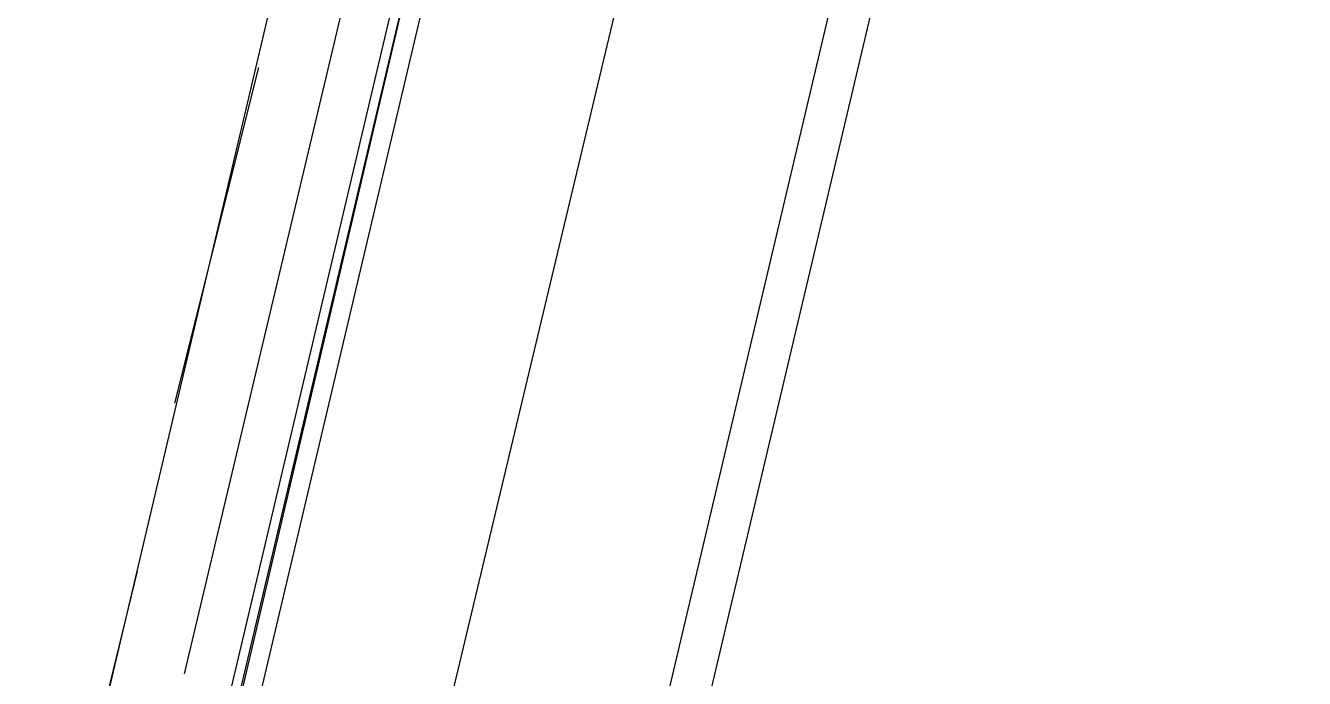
# Model space of a CAD drawing. Header units: feet. Extents: x -84 to 198, y -22 to 181.
# Drawn here: x 117.467 to 119.296, y 76.758 to 77.691 of the extents above; entities that cross this region are included whole.
import ezdxf

# ---------------------------------------------------------------- set-up
doc = ezdxf.new("R2010")
doc.units = ezdxf.units.FT
doc.layers.add('A-LINEA', color=7, linetype='CONTINUOUS')

msp = doc.modelspace()

# ---------------------------------------------------------------- linework, layer by layer
at = {"layer": 'A-LINEA'}
for p, q in [((117.56, 76.6311), (119.2, 83.5778)), ((117.56, 76.6311), (119.2, 83.5778)), ((118.32, 76.4578), (119.96, 83.3911)), ((118.32, 76.4578), (119.96, 83.3911)), ((118.08, 78.3911), (117.6933, 76.7644)), ((118.08, 78.3911), (117.6933, 76.7644)), ((117.68, 77.1511), (117.8, 77.6311)), ((117.68, 77.1511), (117.8, 77.6311)), ((117.5067, 76.4178), (117.6267, 76.9111)), ((117.5067, 76.4178), (117.6267, 76.9111))]:
    msp.add_line(p, q, dxfattribs=at)
for points in [[(117.0933, 59.0178), (114.4, 59.6578), (118.2, 75.6978), (122, 91.7511), (124.68, 91.1111)], [(117.0933, 59.0178), (114.4, 59.6578), (118.2, 75.6978), (122, 91.7511), (124.68, 91.1111)], [(118.0267, 76.5244), (118.4533, 78.3111), (118.8267, 79.8844)], [(118.0267, 76.5244), (118.4533, 78.3111), (118.8267, 79.8844)], [(118.1867, 78.3644), (117.7867, 76.6711), (117.7733, 76.6711), (117.76, 76.6711), (118.16, 78.3778), (117.76, 76.6844), (117.76, 76.6711), (117.7467, 76.6844), (118.1467, 78.3778)], [(118.1867, 78.3644), (117.7867, 76.6711), (117.7733, 76.6711), (117.76, 76.6711), (118.16, 78.3778), (117.76, 76.6844), (117.76, 76.6711), (117.7467, 76.6844), (118.1467, 78.3778)]]:
    msp.add_lwpolyline(points, dxfattribs=at)

doc.saveas('drawing.dxf')
